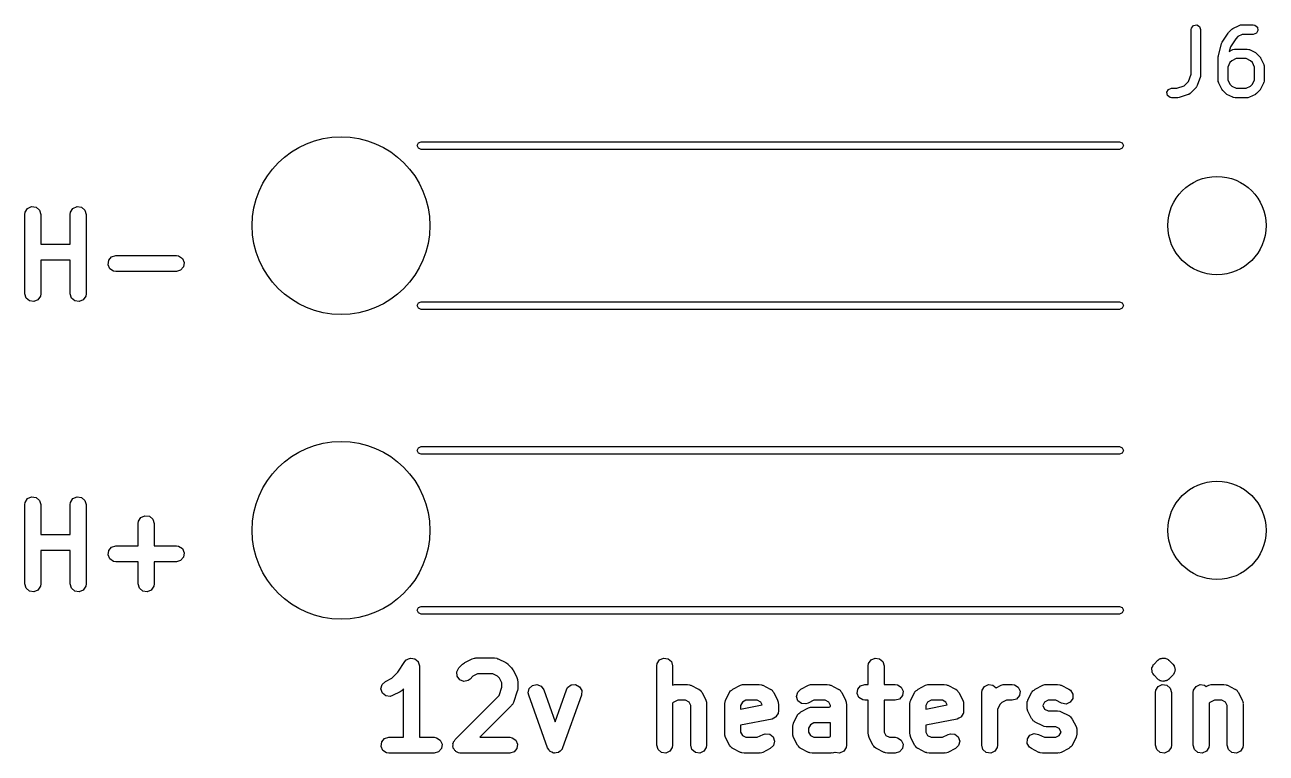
# Model space of a CAD drawing. Extents: x 37 to 259, y -144 to -45.
# Drawn here: x 123.46 to 143.02, y -118.8 to -107.33 of the extents above; entities that cross this region are included whole.
import ezdxf

# ---------------------------------------------------------------- set-up
doc = ezdxf.new("R2010")
doc.units = 0
doc.layers.add('BLACK', color=7, linetype='CONTINUOUS')

msp = doc.modelspace()

# ---------------------------------------------------------------- linework, layer by layer
at = {"layer": 'BLACK', "linetype": 'CONTINUOUS'}
for p, q in [((141.836, -107.377), (141.869, -107.337)), ((141.869, -107.337), (141.92, -107.329)), ((141.92, -107.329), (141.964, -107.354)), ((141.964, -107.354), (141.982, -107.402)), ((142.492, -107.383), (142.587, -107.335)), ((142.587, -107.335), (142.612, -107.328)), ((142.612, -107.328), (142.617, -107.329)), ((142.617, -107.329), (142.621, -107.327)), ((142.621, -107.327), (142.811, -107.327)), ((142.811, -107.327), (142.837, -107.332)), ((142.837, -107.332), (142.876, -107.365)), ((142.876, -107.365), (142.885, -107.415)), ((141.832, -107.402), (141.836, -107.377)), ((141.832, -108.104), (141.832, -107.402)), ((141.982, -107.402), (141.982, -108.117)), ((142.32, -107.599), (142.416, -107.456)), ((142.416, -107.456), (142.424, -107.448)), ((142.424, -107.448), (142.425, -107.445)), ((142.425, -107.445), (142.473, -107.397)), ((142.536, -107.545), (142.452, -107.671)), ((142.473, -107.397), (142.491, -107.384)), ((142.491, -107.384), (142.492, -107.383)), ((142.57, -107.512), (142.536, -107.545)), ((142.639, -107.477), (142.57, -107.512)), ((142.811, -107.477), (142.639, -107.477)), ((142.86, -107.46), (142.811, -107.477)), ((142.885, -107.415), (142.86, -107.46)), ((142.262, -107.813), (142.31, -107.622)), ((142.31, -107.622), (142.32, -107.599)), ((142.32, -107.599), (142.32, -107.599)), ((142.452, -107.671), (142.434, -107.745)), ((142.434, -107.745), (142.492, -107.716)), ((142.492, -107.716), (142.517, -107.709)), ((142.517, -107.709), (142.522, -107.71)), ((142.522, -107.71), (142.526, -107.708)), ((142.526, -107.708), (142.716, -107.708)), ((142.716, -107.708), (142.742, -107.713)), ((142.742, -107.713), (142.745, -107.716)), ((142.745, -107.716), (142.75, -107.716)), ((142.75, -107.716), (142.845, -107.764)), ((142.26, -107.831), (142.263, -107.816)), ((142.26, -108.212), (142.26, -107.831)), ((142.263, -107.816), (142.262, -107.813)), ((142.444, -107.923), (142.41, -107.992)), ((142.475, -107.893), (142.444, -107.923)), ((142.543, -107.858), (142.475, -107.893)), ((142.698, -107.858), (142.543, -107.858)), ((142.767, -107.893), (142.698, -107.858)), ((142.797, -107.923), (142.767, -107.893)), ((142.832, -107.992), (142.797, -107.923)), ((142.845, -107.764), (142.863, -107.777)), ((142.863, -107.777), (142.864, -107.778)), ((142.864, -107.778), (142.912, -107.826)), ((142.912, -107.826), (142.925, -107.844)), ((142.925, -107.844), (142.926, -107.845)), ((142.926, -107.845), (142.974, -107.94)), ((142.974, -107.94), (142.981, -107.965)), ((141.793, -108.219), (141.832, -108.104)), ((141.978, -108.14), (141.93, -108.283)), ((141.982, -108.117), (141.978, -108.139)), ((141.978, -108.139), (141.978, -108.14)), ((142.41, -107.992), (142.41, -108.194)), ((142.832, -108.194), (142.832, -107.992)), ((142.981, -107.965), (142.98, -107.97)), ((142.98, -107.97), (142.982, -107.974)), ((142.982, -107.974), (142.982, -108.212)), ((141.452, -108.389), (141.478, -108.345)), ((141.478, -108.345), (141.526, -108.327)), ((141.526, -108.327), (141.609, -108.327)), ((141.609, -108.327), (141.723, -108.289)), ((141.723, -108.289), (141.793, -108.219)), ((141.912, -108.313), (141.817, -108.408)), ((141.914, -108.308), (141.912, -108.313)), ((141.918, -108.306), (141.914, -108.308)), ((141.93, -108.283), (141.918, -108.306)), ((142.262, -108.216), (142.26, -108.212)), ((142.261, -108.22), (142.262, -108.216)), ((142.268, -108.245), (142.261, -108.22)), ((142.316, -108.341), (142.268, -108.245)), ((142.317, -108.342), (142.316, -108.341)), ((142.33, -108.36), (142.317, -108.342)), ((142.41, -108.194), (142.444, -108.263)), ((142.444, -108.263), (142.475, -108.293)), ((142.475, -108.293), (142.543, -108.327)), ((142.543, -108.327), (142.698, -108.327)), ((142.698, -108.327), (142.767, -108.293)), ((142.767, -108.293), (142.797, -108.263)), ((142.797, -108.263), (142.832, -108.194)), ((142.926, -108.341), (142.913, -108.359)), ((142.974, -108.245), (142.926, -108.341)), ((142.977, -108.238), (142.974, -108.241)), ((142.974, -108.241), (142.974, -108.245)), ((142.982, -108.212), (142.977, -108.238)), ((141.461, -108.44), (141.452, -108.389)), ((141.5, -108.473), (141.461, -108.44)), ((141.526, -108.477), (141.5, -108.473)), ((141.621, -108.477), (141.526, -108.477)), ((141.622, -108.477), (141.621, -108.477)), ((141.645, -108.474), (141.622, -108.477)), ((141.788, -108.426), (141.645, -108.474)), ((141.791, -108.423), (141.788, -108.426)), ((141.796, -108.423), (141.791, -108.423)), ((141.817, -108.408), (141.796, -108.423)), ((142.377, -108.408), (142.33, -108.36)), ((142.379, -108.408), (142.377, -108.408)), ((142.397, -108.422), (142.379, -108.408)), ((142.492, -108.469), (142.397, -108.422)), ((142.497, -108.47), (142.492, -108.469)), ((142.5, -108.473), (142.497, -108.47)), ((142.526, -108.477), (142.5, -108.473)), ((142.716, -108.477), (142.526, -108.477)), ((142.72, -108.476), (142.716, -108.477)), ((142.725, -108.477), (142.72, -108.476)), ((142.75, -108.469), (142.725, -108.477)), ((142.845, -108.422), (142.75, -108.469)), ((142.846, -108.421), (142.845, -108.422)), ((142.864, -108.408), (142.846, -108.421)), ((142.912, -108.36), (142.864, -108.408)), ((142.913, -108.359), (142.912, -108.36)), ((129.64, -109.23), (129.658, -109.188)), ((129.658, -109.272), (129.64, -109.23)), ((129.658, -109.188), (129.7, -109.17)), ((129.7, -109.29), (129.658, -109.272)), ((129.7, -109.17), (140.705, -109.17)), ((140.705, -109.29), (129.7, -109.29)), ((140.705, -109.17), (140.747, -109.188)), ((140.747, -109.272), (140.705, -109.29)), ((140.747, -109.188), (140.765, -109.23)), ((140.765, -109.23), (140.747, -109.272)), ((123.458, -110.313), (123.463, -110.278)), ((123.463, -110.278), (123.501, -110.219)), ((123.501, -110.219), (123.565, -110.19)), ((123.565, -110.19), (123.635, -110.2)), ((123.635, -110.2), (123.688, -110.246)), ((123.688, -110.246), (123.708, -110.313)), ((124.172, -110.313), (124.177, -110.278)), ((124.177, -110.278), (124.216, -110.219)), ((124.216, -110.219), (124.28, -110.19)), ((124.28, -110.19), (124.349, -110.2)), ((124.349, -110.2), (124.403, -110.246)), ((124.403, -110.246), (124.422, -110.313)), ((123.458, -111.563), (123.458, -110.313)), ((123.708, -110.313), (123.708, -110.784)), ((124.172, -110.784), (124.172, -110.313)), ((124.422, -110.313), (124.422, -111.563)), ((123.708, -110.784), (124.172, -110.784)), ((124.172, -111.034), (123.708, -111.034)), ((123.708, -111.034), (123.708, -111.563)), ((124.172, -111.563), (124.172, -111.034)), ((124.769, -111.105), (124.779, -111.035)), ((124.779, -111.035), (124.825, -110.982)), ((124.825, -110.982), (124.893, -110.962)), ((124.893, -110.962), (125.845, -110.962)), ((125.845, -110.962), (125.88, -110.967)), ((125.88, -110.967), (125.94, -111.006)), ((125.94, -111.006), (125.969, -111.07)), ((125.969, -111.07), (125.959, -111.139)), ((124.798, -111.169), (124.769, -111.105)), ((124.857, -111.207), (124.798, -111.169)), ((124.893, -111.212), (124.857, -111.207)), ((125.845, -111.212), (124.893, -111.212)), ((125.912, -111.192), (125.845, -111.212)), ((125.959, -111.139), (125.912, -111.192)), ((123.478, -111.631), (123.458, -111.563)), ((123.531, -111.677), (123.478, -111.631)), ((123.665, -111.658), (123.601, -111.687)), ((123.703, -111.599), (123.665, -111.658)), ((123.708, -111.563), (123.703, -111.599)), ((124.192, -111.631), (124.172, -111.563)), ((124.245, -111.677), (124.192, -111.631)), ((124.379, -111.658), (124.315, -111.687)), ((124.417, -111.599), (124.379, -111.658)), ((124.422, -111.563), (124.417, -111.599)), ((123.601, -111.687), (123.531, -111.677)), ((124.315, -111.687), (124.245, -111.677)), ((129.64, -111.75), (129.658, -111.708)), ((129.658, -111.792), (129.64, -111.75)), ((129.658, -111.708), (129.7, -111.69)), ((129.7, -111.81), (129.658, -111.792)), ((129.7, -111.69), (140.705, -111.69)), ((140.705, -111.81), (129.7, -111.81)), ((140.705, -111.69), (140.747, -111.708)), ((140.747, -111.792), (140.705, -111.81)), ((140.747, -111.708), (140.765, -111.75)), ((140.765, -111.75), (140.747, -111.792)), ((129.64, -114.03), (129.658, -113.988)), ((129.658, -113.988), (129.7, -113.97)), ((129.7, -113.97), (140.705, -113.97)), ((140.705, -113.97), (140.747, -113.988)), ((140.747, -113.988), (140.765, -114.03)), ((129.658, -114.072), (129.64, -114.03)), ((129.7, -114.09), (129.658, -114.072)), ((140.705, -114.09), (129.7, -114.09)), ((140.747, -114.072), (140.705, -114.09)), ((140.765, -114.03), (140.747, -114.072)), ((123.463, -114.85), (123.501, -114.791)), ((123.501, -114.791), (123.565, -114.762)), ((123.565, -114.762), (123.635, -114.772)), ((123.635, -114.772), (123.688, -114.818)), ((124.177, -114.85), (124.216, -114.791)), ((124.216, -114.791), (124.28, -114.762)), ((124.28, -114.762), (124.349, -114.772)), ((124.349, -114.772), (124.403, -114.818)), ((123.458, -114.885), (123.463, -114.85)), ((123.458, -116.135), (123.458, -114.885)), ((123.688, -114.818), (123.708, -114.885)), ((123.708, -114.885), (123.708, -115.356)), ((124.172, -114.885), (124.177, -114.85)), ((124.172, -115.356), (124.172, -114.885)), ((124.403, -114.818), (124.422, -114.885)), ((124.422, -114.885), (124.422, -116.135)), ((125.244, -115.183), (125.249, -115.148)), ((125.244, -115.534), (125.244, -115.183)), ((125.249, -115.148), (125.287, -115.088)), ((125.287, -115.088), (125.351, -115.059)), ((125.351, -115.059), (125.421, -115.069)), ((125.421, -115.069), (125.474, -115.116)), ((125.474, -115.116), (125.494, -115.183)), ((125.494, -115.183), (125.494, -115.534)), ((123.708, -115.356), (124.172, -115.356)), ((124.779, -115.607), (124.825, -115.554)), ((124.825, -115.554), (124.893, -115.534)), ((124.893, -115.534), (125.244, -115.534)), ((125.494, -115.534), (125.845, -115.534)), ((125.845, -115.534), (125.88, -115.539)), ((125.88, -115.539), (125.94, -115.578)), ((125.94, -115.578), (125.969, -115.642)), ((124.172, -115.606), (123.708, -115.606)), ((123.708, -115.606), (123.708, -116.135)), ((124.172, -116.135), (124.172, -115.606)), ((124.769, -115.677), (124.779, -115.607)), ((124.798, -115.741), (124.769, -115.677)), ((124.857, -115.779), (124.798, -115.741)), ((125.912, -115.764), (125.845, -115.784)), ((125.959, -115.711), (125.912, -115.764)), ((125.969, -115.642), (125.959, -115.711)), ((124.893, -115.784), (124.857, -115.779)), ((125.244, -115.784), (124.893, -115.784)), ((125.244, -116.135), (125.244, -115.784)), ((125.845, -115.784), (125.494, -115.784)), ((125.494, -115.784), (125.494, -116.135)), ((123.478, -116.203), (123.458, -116.135)), ((123.708, -116.135), (123.703, -116.171)), ((124.192, -116.203), (124.172, -116.135)), ((124.422, -116.135), (124.417, -116.171)), ((125.264, -116.203), (125.244, -116.135)), ((125.494, -116.135), (125.489, -116.171)), ((123.531, -116.249), (123.478, -116.203)), ((123.601, -116.259), (123.531, -116.249)), ((123.665, -116.23), (123.601, -116.259)), ((123.703, -116.171), (123.665, -116.23)), ((124.245, -116.249), (124.192, -116.203)), ((124.315, -116.259), (124.245, -116.249)), ((124.379, -116.23), (124.315, -116.259)), ((124.417, -116.171), (124.379, -116.23)), ((125.317, -116.249), (125.264, -116.203)), ((125.386, -116.259), (125.317, -116.249)), ((125.45, -116.23), (125.386, -116.259)), ((125.489, -116.171), (125.45, -116.23)), ((129.64, -116.55), (129.658, -116.508)), ((129.658, -116.592), (129.64, -116.55)), ((129.658, -116.508), (129.7, -116.49)), ((129.7, -116.49), (140.705, -116.49)), ((140.705, -116.49), (140.747, -116.508)), ((140.747, -116.508), (140.765, -116.55)), ((140.765, -116.55), (140.747, -116.592)), ((129.7, -116.61), (129.658, -116.592)), ((140.705, -116.61), (129.7, -116.61)), ((140.747, -116.592), (140.705, -116.61)), ((129.447, -117.356), (129.468, -117.332)), ((129.468, -117.332), (129.469, -117.331)), ((129.469, -117.331), (129.47, -117.331)), ((129.47, -117.331), (129.471, -117.329)), ((129.471, -117.329), (129.502, -117.316)), ((129.502, -117.316), (129.533, -117.302)), ((129.533, -117.302), (129.534, -117.302)), ((129.534, -117.302), (129.535, -117.301)), ((129.535, -117.301), (129.569, -117.307)), ((129.569, -117.307), (129.603, -117.312)), ((129.603, -117.312), (129.604, -117.313)), ((129.604, -117.313), (129.605, -117.313)), ((129.605, -117.313), (129.63, -117.336)), ((129.63, -117.336), (129.656, -117.358)), ((130.388, -117.373), (130.507, -117.314)), ((130.507, -117.314), (130.541, -117.302)), ((130.541, -117.302), (130.552, -117.304)), ((130.552, -117.304), (130.563, -117.3)), ((130.563, -117.3), (130.86, -117.3)), ((130.86, -117.3), (130.896, -117.306)), ((130.896, -117.306), (130.905, -117.312)), ((130.905, -117.312), (130.916, -117.314)), ((130.916, -117.314), (131.035, -117.373)), ((133.419, -117.39), (133.457, -117.331)), ((133.457, -117.331), (133.521, -117.302)), ((133.521, -117.302), (133.591, -117.312)), ((133.591, -117.312), (133.644, -117.358)), ((136.752, -117.39), (136.79, -117.331)), ((136.79, -117.331), (136.855, -117.302)), ((136.855, -117.302), (136.924, -117.312)), ((136.924, -117.312), (136.977, -117.358)), ((141.248, -117.397), (141.308, -117.337)), ((141.308, -117.337), (141.313, -117.333)), ((141.313, -117.333), (141.314, -117.331)), ((141.314, -117.331), (141.318, -117.329)), ((141.318, -117.329), (141.336, -117.316)), ((141.336, -117.316), (141.345, -117.314)), ((141.345, -117.314), (141.352, -117.308)), ((141.352, -117.308), (141.366, -117.307)), ((141.366, -117.307), (141.378, -117.302)), ((141.378, -117.302), (141.392, -117.304)), ((141.392, -117.304), (141.405, -117.301)), ((141.405, -117.301), (141.414, -117.304)), ((141.414, -117.304), (141.423, -117.303)), ((141.423, -117.303), (141.435, -117.31)), ((141.435, -117.31), (141.448, -117.312)), ((141.448, -117.312), (141.458, -117.321)), ((141.458, -117.321), (141.471, -117.326)), ((141.471, -117.326), (141.476, -117.333)), ((141.476, -117.333), (141.484, -117.337)), ((141.484, -117.337), (141.544, -117.397)), ((129.239, -117.62), (129.335, -117.524)), ((129.335, -117.524), (129.447, -117.356)), ((129.656, -117.358), (129.656, -117.359)), ((129.656, -117.359), (129.657, -117.36)), ((129.657, -117.36), (129.666, -117.393)), ((129.666, -117.393), (129.676, -117.425)), ((129.676, -117.425), (129.676, -118.55)), ((130.262, -117.518), (130.296, -117.456)), ((130.267, -117.588), (130.262, -117.518)), ((130.296, -117.456), (130.355, -117.397)), ((130.355, -117.397), (130.384, -117.375)), ((130.384, -117.375), (130.386, -117.375)), ((130.386, -117.375), (130.388, -117.373)), ((131.035, -117.373), (131.065, -117.394)), ((131.065, -117.394), (131.066, -117.396)), ((131.066, -117.396), (131.068, -117.397)), ((131.068, -117.397), (131.127, -117.456)), ((131.127, -117.456), (131.149, -117.485)), ((131.149, -117.485), (131.149, -117.487)), ((131.149, -117.487), (131.151, -117.489)), ((131.151, -117.489), (131.21, -117.608)), ((133.414, -117.425), (133.419, -117.39)), ((133.414, -118.675), (133.414, -117.425)), ((133.644, -117.358), (133.664, -117.425)), ((133.664, -117.425), (133.664, -117.73)), ((136.747, -117.425), (136.752, -117.39)), ((136.747, -117.717), (136.747, -117.425)), ((136.977, -117.358), (136.997, -117.425)), ((136.997, -117.425), (136.997, -117.717)), ((141.212, -117.476), (141.215, -117.467)), ((141.217, -117.502), (141.212, -117.476)), ((141.214, -117.458), (141.227, -117.435)), ((141.215, -117.467), (141.214, -117.458)), ((141.219, -117.529), (141.217, -117.502)), ((141.225, -117.536), (141.219, -117.529)), ((141.227, -117.545), (141.225, -117.536)), ((141.227, -117.435), (141.236, -117.41)), ((141.236, -117.41), (141.244, -117.405)), ((141.244, -117.405), (141.248, -117.397)), ((141.544, -117.397), (141.565, -117.425)), ((141.565, -117.535), (141.555, -117.56)), ((141.565, -117.425), (141.567, -117.434)), ((141.578, -117.512), (141.565, -117.535)), ((141.567, -117.434), (141.573, -117.441)), ((141.573, -117.441), (141.575, -117.468)), ((141.575, -117.468), (141.58, -117.494)), ((141.58, -117.494), (141.577, -117.503)), ((141.577, -117.503), (141.578, -117.512)), ((129.069, -117.787), (129.086, -117.719)), ((129.086, -117.719), (129.138, -117.671)), ((129.138, -117.671), (129.239, -117.62)), ((130.309, -117.644), (130.267, -117.588)), ((130.375, -117.669), (130.309, -117.644)), ((130.444, -117.654), (130.375, -117.669)), ((130.472, -117.633), (130.444, -117.654)), ((130.518, -117.588), (130.472, -117.633)), ((130.592, -117.55), (130.518, -117.588)), ((130.831, -117.55), (130.592, -117.55)), ((130.905, -117.588), (130.831, -117.55)), ((130.936, -117.619), (130.905, -117.588)), ((130.973, -117.693), (130.936, -117.619)), ((130.973, -117.762), (130.973, -117.693)), ((131.21, -117.608), (131.221, -117.642)), ((131.221, -117.642), (131.22, -117.653)), ((131.22, -117.653), (131.223, -117.664)), ((131.223, -117.664), (131.223, -117.783)), ((131.406, -117.781), (131.457, -117.732)), ((131.457, -117.732), (131.526, -117.718)), ((131.526, -117.718), (131.591, -117.743)), ((132.009, -117.768), (132.065, -117.726)), ((132.065, -117.726), (132.135, -117.72)), ((132.135, -117.72), (132.197, -117.753)), ((133.664, -117.73), (133.696, -117.719)), ((133.696, -117.719), (133.707, -117.72)), ((133.707, -117.72), (133.717, -117.717)), ((133.717, -117.717), (133.896, -117.717)), ((133.896, -117.717), (133.931, -117.722)), ((133.931, -117.722), (133.941, -117.728)), ((133.941, -117.728), (133.952, -117.73)), ((133.952, -117.73), (134.071, -117.79)), ((134.614, -117.79), (134.733, -117.73)), ((134.733, -117.73), (134.767, -117.719)), ((134.767, -117.719), (134.778, -117.72)), ((134.778, -117.72), (134.789, -117.717)), ((134.789, -117.717), (135.027, -117.717)), ((135.027, -117.717), (135.062, -117.722)), ((135.062, -117.722), (135.072, -117.728)), ((135.072, -117.728), (135.083, -117.73)), ((135.083, -117.73), (135.202, -117.79)), ((135.685, -117.79), (135.804, -117.73)), ((135.804, -117.73), (135.838, -117.719)), ((135.838, -117.719), (135.85, -117.72)), ((135.85, -117.72), (135.86, -117.717)), ((135.86, -117.717), (136.098, -117.717)), ((136.098, -117.717), (136.134, -117.722)), ((136.134, -117.722), (136.143, -117.728)), ((136.143, -117.728), (136.154, -117.73)), ((136.154, -117.73), (136.273, -117.79)), ((136.626, -117.737), (136.694, -117.717)), ((136.694, -117.717), (136.747, -117.717)), ((136.997, -117.717), (137.17, -117.717)), ((137.17, -117.717), (137.205, -117.722)), ((137.205, -117.722), (137.264, -117.76)), ((137.531, -117.79), (137.65, -117.73)), ((137.65, -117.73), (137.684, -117.719)), ((137.684, -117.719), (137.695, -117.72)), ((137.695, -117.72), (137.705, -117.717)), ((137.705, -117.717), (137.944, -117.717)), ((137.944, -117.717), (137.979, -117.722)), ((137.979, -117.722), (137.988, -117.728)), ((137.988, -117.728), (137.999, -117.73)), ((137.999, -117.73), (138.119, -117.79)), ((138.576, -117.748), (138.64, -117.718)), ((138.64, -117.718), (138.71, -117.728)), ((138.71, -117.728), (138.759, -117.771)), ((138.759, -117.771), (138.84, -117.73)), ((138.84, -117.73), (138.874, -117.719)), ((138.874, -117.719), (138.885, -117.72)), ((138.885, -117.72), (138.896, -117.717)), ((138.896, -117.717), (139.015, -117.717)), ((139.015, -117.717), (139.051, -117.722)), ((139.051, -117.722), (139.11, -117.76)), ((139.376, -117.79), (139.495, -117.73)), ((139.495, -117.73), (139.529, -117.719)), ((139.529, -117.719), (139.54, -117.72)), ((139.54, -117.72), (139.551, -117.717)), ((139.551, -117.717), (139.729, -117.717)), ((139.729, -117.717), (139.765, -117.722)), ((139.765, -117.722), (139.774, -117.728)), ((139.774, -117.728), (139.785, -117.73)), ((139.785, -117.73), (139.904, -117.79)), ((141.248, -117.573), (141.227, -117.545)), ((141.308, -117.633), (141.248, -117.573)), ((141.315, -117.637), (141.308, -117.633)), ((141.314, -117.748), (141.378, -117.718)), ((141.321, -117.644), (141.315, -117.637)), ((141.334, -117.649), (141.321, -117.644)), ((141.344, -117.658), (141.334, -117.649)), ((141.357, -117.66), (141.344, -117.658)), ((141.369, -117.667), (141.357, -117.66)), ((141.378, -117.666), (141.369, -117.667)), ((141.387, -117.669), (141.378, -117.666)), ((141.378, -117.718), (141.448, -117.728)), ((141.4, -117.666), (141.387, -117.669)), ((141.414, -117.668), (141.4, -117.666)), ((141.426, -117.663), (141.414, -117.668)), ((141.44, -117.662), (141.426, -117.663)), ((141.447, -117.656), (141.44, -117.662)), ((141.456, -117.654), (141.447, -117.656)), ((141.448, -117.728), (141.501, -117.775)), ((141.473, -117.641), (141.456, -117.654)), ((141.478, -117.639), (141.473, -117.641)), ((141.479, -117.637), (141.478, -117.639)), ((141.484, -117.633), (141.479, -117.637)), ((141.544, -117.573), (141.484, -117.633)), ((141.548, -117.565), (141.544, -117.573)), ((141.555, -117.56), (141.548, -117.565)), ((141.91, -117.748), (141.974, -117.718)), ((141.974, -117.718), (142.043, -117.728)), ((142.043, -117.728), (142.07, -117.752)), ((142.07, -117.752), (142.114, -117.73)), ((142.114, -117.73), (142.148, -117.719)), ((142.148, -117.719), (142.159, -117.72)), ((142.159, -117.72), (142.17, -117.717)), ((142.17, -117.717), (142.348, -117.717)), ((142.348, -117.717), (142.384, -117.722)), ((142.384, -117.722), (142.393, -117.728)), ((142.393, -117.728), (142.404, -117.73)), ((142.404, -117.73), (142.523, -117.79)), ((129.091, -117.854), (129.069, -117.787)), ((129.145, -117.898), (129.091, -117.854)), ((129.215, -117.906), (129.145, -117.898)), ((129.249, -117.894), (129.215, -117.906)), ((129.369, -117.835), (129.249, -117.894)), ((129.37, -117.833), (129.369, -117.835)), ((129.372, -117.833), (129.37, -117.833)), ((129.401, -117.811), (129.372, -117.833)), ((129.426, -117.787), (129.401, -117.811)), ((129.426, -118.55), (129.426, -117.787)), ((130.236, -118.587), (130.93, -117.894)), ((130.93, -117.894), (130.973, -117.762)), ((131.217, -117.822), (131.157, -118.001)), ((131.218, -117.818), (131.217, -117.82)), ((131.217, -117.82), (131.217, -117.822)), ((131.223, -117.783), (131.218, -117.818)), ((131.39, -117.849), (131.406, -117.781)), ((131.397, -117.884), (131.39, -117.849)), ((131.695, -118.718), (131.397, -117.884)), ((131.591, -117.743), (131.633, -117.8)), ((131.633, -117.8), (131.813, -118.304)), ((131.813, -118.304), (131.993, -117.8)), ((132.228, -117.884), (131.93, -118.718)), ((131.993, -117.8), (132.009, -117.768)), ((132.197, -117.753), (132.232, -117.814)), ((132.232, -117.814), (132.228, -117.884)), ((134.071, -117.79), (134.076, -117.794)), ((134.076, -117.794), (134.079, -117.794)), ((134.079, -117.794), (134.082, -117.798)), ((134.082, -117.798), (134.1, -117.81)), ((134.1, -117.81), (134.112, -117.829)), ((134.112, -117.829), (134.127, -117.846)), ((134.127, -117.846), (134.186, -117.965)), ((134.498, -117.965), (134.558, -117.846)), ((134.558, -117.846), (134.562, -117.84)), ((134.562, -117.838), (134.566, -117.835)), ((134.562, -117.84), (134.562, -117.838)), ((134.566, -117.835), (134.578, -117.816)), ((134.578, -117.816), (134.598, -117.805)), ((134.598, -117.805), (134.614, -117.79)), ((135.202, -117.79), (135.207, -117.794)), ((135.207, -117.794), (135.21, -117.794)), ((135.21, -117.794), (135.213, -117.798)), ((135.213, -117.798), (135.231, -117.81)), ((135.231, -117.81), (135.243, -117.829)), ((135.243, -117.829), (135.258, -117.846)), ((135.258, -117.846), (135.317, -117.965)), ((135.616, -117.906), (135.634, -117.838)), ((135.638, -117.973), (135.616, -117.906)), ((135.634, -117.838), (135.685, -117.79)), ((136.273, -117.79), (136.279, -117.794)), ((136.279, -117.794), (136.281, -117.794)), ((136.281, -117.794), (136.284, -117.798)), ((136.284, -117.798), (136.303, -117.81)), ((136.303, -117.81), (136.314, -117.829)), ((136.314, -117.829), (136.329, -117.846)), ((136.329, -117.846), (136.389, -117.965)), ((136.57, -117.86), (136.58, -117.79)), ((136.599, -117.924), (136.57, -117.86)), ((136.58, -117.79), (136.626, -117.737)), ((136.658, -117.962), (136.599, -117.924)), ((137.283, -117.894), (137.237, -117.947)), ((137.264, -117.76), (137.294, -117.825)), ((137.294, -117.825), (137.283, -117.894)), ((137.415, -117.965), (137.475, -117.846)), ((137.475, -117.846), (137.478, -117.84)), ((137.478, -117.84), (137.479, -117.838)), ((137.479, -117.838), (137.482, -117.835)), ((137.482, -117.835), (137.495, -117.816)), ((137.495, -117.816), (137.514, -117.805)), ((137.514, -117.805), (137.531, -117.79)), ((138.119, -117.79), (138.124, -117.794)), ((138.124, -117.794), (138.127, -117.794)), ((138.127, -117.794), (138.13, -117.798)), ((138.13, -117.798), (138.148, -117.81)), ((138.148, -117.81), (138.159, -117.829)), ((138.159, -117.829), (138.174, -117.846)), ((138.174, -117.846), (138.234, -117.965)), ((138.533, -117.842), (138.538, -117.807)), ((138.533, -118.675), (138.533, -117.842)), ((138.538, -117.807), (138.576, -117.748)), ((139.129, -117.894), (139.083, -117.947)), ((139.11, -117.76), (139.139, -117.825)), ((139.139, -117.825), (139.129, -117.894)), ((139.26, -117.965), (139.32, -117.846)), ((139.32, -117.846), (139.324, -117.84)), ((139.324, -117.838), (139.328, -117.835)), ((139.324, -117.84), (139.324, -117.838)), ((139.328, -117.835), (139.34, -117.816)), ((139.34, -117.816), (139.359, -117.805)), ((139.359, -117.805), (139.376, -117.79)), ((139.904, -117.79), (139.934, -117.81)), ((139.934, -117.81), (139.969, -117.871)), ((139.969, -117.871), (139.967, -117.941)), ((141.271, -117.842), (141.276, -117.807)), ((141.271, -118.675), (141.271, -117.842)), ((141.276, -117.807), (141.314, -117.748)), ((141.501, -117.775), (141.521, -117.842)), ((141.521, -117.842), (141.521, -118.675)), ((141.866, -117.842), (141.871, -117.807)), ((141.866, -118.675), (141.866, -117.842)), ((141.871, -117.807), (141.91, -117.748)), ((142.523, -117.79), (142.529, -117.794)), ((142.529, -117.794), (142.531, -117.794)), ((142.531, -117.794), (142.534, -117.798)), ((142.534, -117.798), (142.553, -117.81)), ((142.553, -117.81), (142.564, -117.829)), ((142.564, -117.829), (142.579, -117.846)), ((142.579, -117.846), (142.639, -117.965)), ((131.127, -118.05), (130.626, -118.55)), ((131.133, -118.04), (131.127, -118.05)), ((131.141, -118.033), (131.133, -118.04)), ((131.157, -118.001), (131.141, -118.033)), ((133.672, -118.004), (133.664, -118.013)), ((133.664, -118.013), (133.664, -118.675)), ((133.747, -117.967), (133.672, -118.004)), ((133.866, -117.967), (133.747, -117.967)), ((133.922, -117.995), (133.866, -117.967)), ((133.95, -118.05), (133.922, -117.995)), ((133.95, -118.675), (133.95, -118.05)), ((134.186, -117.965), (134.198, -117.999)), ((134.198, -117.999), (134.196, -118.01)), ((134.196, -118.01), (134.2, -118.021)), ((134.2, -118.021), (134.2, -118.675)), ((134.485, -118.021), (134.49, -117.985)), ((134.485, -118.497), (134.485, -118.021)), ((134.49, -117.985), (134.496, -117.976)), ((134.496, -117.976), (134.498, -117.965)), ((134.763, -117.995), (134.735, -118.05)), ((134.735, -118.106), (135.075, -118.038)), ((134.735, -118.05), (134.735, -118.106)), ((134.818, -117.967), (134.763, -117.995)), ((134.997, -117.967), (134.818, -117.967)), ((135.053, -117.995), (134.997, -117.967)), ((135.075, -118.038), (135.053, -117.995)), ((135.317, -117.965), (135.329, -117.999)), ((135.329, -117.999), (135.327, -118.01)), ((135.327, -118.01), (135.33, -118.021)), ((135.33, -118.021), (135.33, -118.14)), ((135.693, -118.017), (135.638, -117.973)), ((135.685, -118.147), (135.804, -118.087)), ((135.763, -118.025), (135.693, -118.017)), ((135.797, -118.013), (135.763, -118.025)), ((135.89, -117.967), (135.797, -118.013)), ((135.804, -118.087), (135.838, -118.076)), ((135.838, -118.076), (135.85, -118.077)), ((135.85, -118.077), (135.86, -118.074)), ((135.86, -118.074), (136.128, -118.074)), ((136.069, -117.967), (135.89, -117.967)), ((136.124, -117.995), (136.069, -117.967)), ((136.152, -118.05), (136.124, -117.995)), ((136.128, -118.074), (136.152, -118.063)), ((136.152, -118.063), (136.152, -118.05)), ((136.389, -117.965), (136.4, -117.999)), ((136.4, -117.999), (136.399, -118.01)), ((136.399, -118.01), (136.402, -118.021)), ((136.402, -118.021), (136.402, -118.675)), ((136.694, -117.967), (136.658, -117.962)), ((136.747, -117.967), (136.694, -117.967)), ((136.747, -118.497), (136.747, -117.967)), ((137.17, -117.967), (136.997, -117.967)), ((136.997, -117.967), (136.997, -118.467)), ((137.237, -117.947), (137.17, -117.967)), ((137.402, -118.021), (137.407, -117.985)), ((137.402, -118.497), (137.402, -118.021)), ((137.407, -117.985), (137.413, -117.976)), ((137.413, -117.976), (137.415, -117.965)), ((137.68, -117.995), (137.652, -118.05)), ((137.652, -118.106), (137.991, -118.038)), ((137.652, -118.05), (137.652, -118.106)), ((137.735, -117.967), (137.68, -117.995)), ((137.914, -117.967), (137.735, -117.967)), ((137.969, -117.995), (137.914, -117.967)), ((137.991, -118.038), (137.969, -117.995)), ((138.234, -117.965), (138.245, -117.999)), ((138.245, -117.999), (138.244, -118.01)), ((138.244, -118.01), (138.247, -118.021)), ((138.247, -118.021), (138.247, -118.14)), ((138.82, -118.035), (138.783, -118.11)), ((138.783, -118.11), (138.783, -118.675)), ((138.851, -118.004), (138.82, -118.035)), ((138.925, -117.967), (138.851, -118.004)), ((139.015, -117.967), (138.925, -117.967)), ((139.083, -117.947), (139.015, -117.967)), ((139.247, -118.021), (139.252, -117.985)), ((139.247, -118.08), (139.247, -118.021)), ((139.25, -118.091), (139.247, -118.08)), ((139.249, -118.102), (139.25, -118.091)), ((139.26, -118.136), (139.249, -118.102)), ((139.252, -117.985), (139.258, -117.976)), ((139.258, -117.976), (139.26, -117.965)), ((139.525, -117.995), (139.497, -118.05)), ((139.497, -118.05), (139.497, -118.051)), ((139.497, -118.051), (139.525, -118.106)), ((139.58, -117.967), (139.525, -117.995)), ((139.525, -118.106), (139.58, -118.134)), ((139.7, -117.967), (139.58, -117.967)), ((139.792, -118.013), (139.7, -117.967)), ((139.862, -118.026), (139.792, -118.013)), ((139.927, -117.999), (139.862, -118.026)), ((139.967, -117.941), (139.927, -117.999)), ((142.125, -118.004), (142.116, -118.013)), ((142.116, -118.013), (142.116, -118.675)), ((142.199, -117.967), (142.125, -118.004)), ((142.319, -117.967), (142.199, -117.967)), ((142.374, -117.995), (142.319, -117.967)), ((142.402, -118.05), (142.374, -117.995)), ((142.402, -118.675), (142.402, -118.05)), ((142.639, -117.965), (142.65, -117.999)), ((142.65, -117.999), (142.649, -118.01)), ((142.649, -118.01), (142.652, -118.021)), ((142.652, -118.021), (142.652, -118.675)), ((135.23, -118.262), (134.735, -118.361)), ((135.258, -118.248), (135.23, -118.262)), ((135.287, -118.234), (135.258, -118.248)), ((135.289, -118.231), (135.287, -118.234)), ((135.292, -118.23), (135.289, -118.231)), ((135.308, -118.202), (135.292, -118.23)), ((135.325, -118.175), (135.308, -118.202)), ((135.326, -118.17), (135.325, -118.175)), ((135.327, -118.168), (135.326, -118.17)), ((135.33, -118.14), (135.327, -118.164)), ((135.327, -118.164), (135.327, -118.168)), ((135.57, -118.322), (135.629, -118.203)), ((135.629, -118.203), (135.633, -118.198)), ((135.633, -118.198), (135.634, -118.195)), ((135.634, -118.195), (135.637, -118.192)), ((135.637, -118.192), (135.65, -118.173)), ((135.65, -118.173), (135.669, -118.162)), ((135.669, -118.162), (135.685, -118.147)), ((138.147, -118.262), (137.652, -118.361)), ((138.175, -118.248), (138.147, -118.262)), ((138.204, -118.234), (138.175, -118.248)), ((138.206, -118.231), (138.204, -118.234)), ((138.209, -118.23), (138.206, -118.231)), ((138.225, -118.202), (138.209, -118.23)), ((138.242, -118.175), (138.225, -118.202)), ((138.243, -118.17), (138.242, -118.175)), ((138.244, -118.168), (138.243, -118.17)), ((138.247, -118.14), (138.244, -118.164)), ((138.244, -118.164), (138.244, -118.168)), ((139.32, -118.255), (139.26, -118.136)), ((139.335, -118.271), (139.32, -118.255)), ((139.346, -118.291), (139.335, -118.271)), ((139.365, -118.303), (139.346, -118.291)), ((139.368, -118.307), (139.365, -118.303)), ((139.37, -118.307), (139.368, -118.307)), ((139.376, -118.311), (139.37, -118.307)), ((139.495, -118.371), (139.376, -118.311)), ((139.58, -118.134), (139.729, -118.134)), ((139.729, -118.134), (139.765, -118.139)), ((139.765, -118.139), (139.774, -118.145)), ((139.774, -118.145), (139.785, -118.147)), ((139.785, -118.147), (139.904, -118.207)), ((139.904, -118.207), (139.91, -118.21)), ((139.91, -118.21), (139.912, -118.211)), ((139.912, -118.211), (139.915, -118.214)), ((139.915, -118.214), (139.934, -118.227)), ((139.934, -118.227), (139.945, -118.246)), ((139.945, -118.246), (139.96, -118.262)), ((139.96, -118.262), (140.02, -118.381)), ((134.488, -118.508), (134.485, -118.497)), ((134.487, -118.519), (134.488, -118.508)), ((134.735, -118.361), (134.735, -118.467)), ((134.735, -118.467), (134.763, -118.523)), ((134.997, -118.55), (135.09, -118.504)), ((135.09, -118.504), (135.124, -118.493)), ((135.124, -118.493), (135.194, -118.501)), ((135.194, -118.501), (135.249, -118.545)), ((135.557, -118.378), (135.562, -118.342)), ((135.557, -118.497), (135.557, -118.378)), ((135.56, -118.508), (135.557, -118.497)), ((135.559, -118.519), (135.56, -118.508)), ((135.562, -118.342), (135.568, -118.333)), ((135.568, -118.333), (135.57, -118.322)), ((135.834, -118.352), (135.807, -118.407)), ((135.807, -118.407), (135.807, -118.467)), ((135.807, -118.467), (135.834, -118.523)), ((135.89, -118.324), (135.834, -118.352)), ((136.152, -118.324), (135.89, -118.324)), ((136.152, -118.539), (136.152, -118.324)), ((136.75, -118.508), (136.747, -118.497)), ((136.749, -118.519), (136.75, -118.508)), ((136.997, -118.467), (137.025, -118.523)), ((137.405, -118.508), (137.402, -118.497)), ((137.404, -118.519), (137.405, -118.508)), ((137.652, -118.361), (137.652, -118.467)), ((137.652, -118.467), (137.68, -118.523)), ((137.914, -118.55), (138.007, -118.504)), ((138.007, -118.504), (138.041, -118.493)), ((138.041, -118.493), (138.111, -118.501)), ((138.111, -118.501), (138.165, -118.545)), ((139.294, -118.519), (139.359, -118.492)), ((139.359, -118.492), (139.428, -118.504)), ((139.428, -118.504), (139.521, -118.55)), ((139.506, -118.373), (139.495, -118.371)), ((139.515, -118.379), (139.506, -118.373)), ((139.551, -118.384), (139.515, -118.379)), ((139.7, -118.384), (139.551, -118.384)), ((139.755, -118.412), (139.7, -118.384)), ((139.783, -118.467), (139.755, -118.412)), ((139.755, -118.523), (139.783, -118.467)), ((139.783, -118.467), (139.783, -118.467)), ((140.02, -118.381), (140.031, -118.416)), ((140.033, -118.497), (140.028, -118.532)), ((140.031, -118.416), (140.03, -118.427)), ((140.03, -118.427), (140.033, -118.437)), ((140.033, -118.437), (140.033, -118.497)), ((129.07, -118.693), (129.08, -118.623)), ((129.099, -118.757), (129.07, -118.693)), ((129.08, -118.623), (129.126, -118.57)), ((129.126, -118.57), (129.194, -118.55)), ((129.194, -118.55), (129.426, -118.55)), ((129.676, -118.55), (129.908, -118.55)), ((129.908, -118.55), (129.943, -118.556)), ((129.943, -118.556), (130.002, -118.594)), ((130.002, -118.594), (130.032, -118.658)), ((130.032, -118.658), (130.022, -118.728)), ((130.201, -118.693), (130.204, -118.671)), ((130.206, -118.705), (130.201, -118.693)), ((130.202, -118.649), (130.209, -118.637)), ((130.204, -118.671), (130.202, -118.649)), ((130.207, -118.719), (130.206, -118.705)), ((130.209, -118.637), (130.211, -118.623)), ((130.211, -118.623), (130.225, -118.607)), ((130.225, -118.607), (130.236, -118.587)), ((130.626, -118.55), (131.098, -118.55)), ((131.098, -118.55), (131.134, -118.556)), ((131.134, -118.556), (131.193, -118.594)), ((131.193, -118.594), (131.222, -118.658)), ((131.222, -118.658), (131.212, -118.728)), ((133.434, -118.743), (133.414, -118.675)), ((133.664, -118.675), (133.659, -118.711)), ((133.969, -118.743), (133.95, -118.675)), ((134.2, -118.675), (134.194, -118.711)), ((134.498, -118.553), (134.487, -118.519)), ((134.558, -118.672), (134.498, -118.553)), ((134.573, -118.688), (134.558, -118.672)), ((134.584, -118.707), (134.573, -118.688)), ((134.603, -118.72), (134.584, -118.707)), ((134.763, -118.523), (134.818, -118.55)), ((134.818, -118.55), (134.997, -118.55)), ((135.253, -118.68), (135.202, -118.728)), ((135.249, -118.545), (135.271, -118.612)), ((135.271, -118.612), (135.253, -118.68)), ((135.57, -118.553), (135.559, -118.519)), ((135.629, -118.672), (135.57, -118.553)), ((135.645, -118.688), (135.629, -118.672)), ((135.656, -118.707), (135.645, -118.688)), ((135.674, -118.72), (135.656, -118.707)), ((135.834, -118.523), (135.89, -118.55)), ((135.89, -118.55), (136.128, -118.55)), ((136.128, -118.55), (136.152, -118.539)), ((136.402, -118.675), (136.397, -118.711)), ((136.76, -118.553), (136.749, -118.519)), ((136.82, -118.672), (136.76, -118.553)), ((136.835, -118.688), (136.82, -118.672)), ((136.846, -118.707), (136.835, -118.688)), ((136.865, -118.72), (136.846, -118.707)), ((137.025, -118.523), (137.08, -118.55)), ((137.08, -118.55), (137.17, -118.55)), ((137.17, -118.55), (137.205, -118.556)), ((137.205, -118.556), (137.264, -118.594)), ((137.264, -118.594), (137.294, -118.658)), ((137.294, -118.658), (137.283, -118.728)), ((137.415, -118.553), (137.404, -118.519)), ((137.475, -118.672), (137.415, -118.553)), ((137.49, -118.688), (137.475, -118.672)), ((137.501, -118.707), (137.49, -118.688)), ((137.519, -118.72), (137.501, -118.707)), ((137.68, -118.523), (137.735, -118.55)), ((137.735, -118.55), (137.914, -118.55)), ((138.17, -118.68), (138.119, -118.728)), ((138.165, -118.545), (138.188, -118.612)), ((138.188, -118.612), (138.17, -118.68)), ((138.553, -118.743), (138.533, -118.675)), ((138.783, -118.675), (138.778, -118.711)), ((139.251, -118.647), (139.254, -118.576)), ((139.287, -118.707), (139.251, -118.647)), ((139.254, -118.576), (139.294, -118.519)), ((139.316, -118.728), (139.287, -118.707)), ((139.521, -118.55), (139.7, -118.55)), ((139.7, -118.55), (139.755, -118.523)), ((139.94, -118.701), (139.921, -118.713)), ((139.952, -118.683), (139.94, -118.701)), ((139.956, -118.68), (139.952, -118.683)), ((139.96, -118.672), (139.956, -118.677)), ((139.956, -118.677), (139.956, -118.68)), ((140.02, -118.553), (139.96, -118.672)), ((140.022, -118.542), (140.02, -118.553)), ((140.028, -118.532), (140.022, -118.542)), ((141.291, -118.743), (141.271, -118.675)), ((141.521, -118.675), (141.516, -118.711)), ((141.886, -118.743), (141.866, -118.675)), ((142.116, -118.675), (142.111, -118.711)), ((142.422, -118.743), (142.402, -118.675)), ((142.652, -118.675), (142.647, -118.711)), ((129.158, -118.795), (129.099, -118.757)), ((129.194, -118.8), (129.158, -118.795)), ((129.908, -118.8), (129.194, -118.8)), ((129.975, -118.781), (129.908, -118.8)), ((130.022, -118.728), (129.975, -118.781)), ((130.221, -118.737), (130.207, -118.719)), ((130.23, -118.757), (130.221, -118.737)), ((130.241, -118.765), (130.23, -118.757)), ((130.249, -118.775), (130.241, -118.765)), ((130.27, -118.783), (130.249, -118.775)), ((130.289, -118.795), (130.27, -118.783)), ((130.311, -118.799), (130.289, -118.795)), ((130.315, -118.8), (130.311, -118.799)), ((130.318, -118.8), (130.315, -118.8)), ((130.325, -118.8), (130.318, -118.8)), ((131.098, -118.8), (130.325, -118.8)), ((131.166, -118.781), (131.098, -118.8)), ((131.212, -118.728), (131.166, -118.781)), ((131.712, -118.74), (131.695, -118.718)), ((131.725, -118.765), (131.712, -118.74)), ((131.732, -118.768), (131.725, -118.765)), ((131.736, -118.774), (131.732, -118.768)), ((131.763, -118.785), (131.736, -118.774)), ((131.788, -118.798), (131.763, -118.785)), ((131.795, -118.797), (131.788, -118.798)), ((131.802, -118.8), (131.795, -118.797)), ((131.83, -118.794), (131.802, -118.8)), ((131.858, -118.792), (131.83, -118.794)), ((131.864, -118.788), (131.858, -118.792)), ((131.871, -118.786), (131.864, -118.788)), ((131.891, -118.766), (131.871, -118.786)), ((131.914, -118.749), (131.891, -118.766)), ((131.918, -118.74), (131.914, -118.749)), ((131.921, -118.737), (131.918, -118.74)), ((131.922, -118.732), (131.921, -118.737)), ((131.93, -118.718), (131.922, -118.732)), ((133.487, -118.789), (133.434, -118.743)), ((133.556, -118.799), (133.487, -118.789)), ((133.62, -118.77), (133.556, -118.799)), ((133.659, -118.711), (133.62, -118.77)), ((134.022, -118.789), (133.969, -118.743)), ((134.092, -118.799), (134.022, -118.789)), ((134.156, -118.77), (134.092, -118.799)), ((134.194, -118.711), (134.156, -118.77)), ((134.606, -118.723), (134.603, -118.72)), ((134.609, -118.724), (134.606, -118.723)), ((134.614, -118.728), (134.609, -118.724)), ((134.733, -118.787), (134.614, -118.728)), ((134.744, -118.789), (134.733, -118.787)), ((134.753, -118.795), (134.744, -118.789)), ((134.789, -118.8), (134.753, -118.795)), ((135.027, -118.8), (134.789, -118.8)), ((135.038, -118.797), (135.027, -118.8)), ((135.049, -118.799), (135.038, -118.797)), ((135.083, -118.787), (135.049, -118.799)), ((135.202, -118.728), (135.083, -118.787)), ((135.677, -118.723), (135.674, -118.72)), ((135.68, -118.724), (135.677, -118.723)), ((135.685, -118.728), (135.68, -118.724)), ((135.804, -118.787), (135.685, -118.728)), ((135.815, -118.789), (135.804, -118.787)), ((135.825, -118.795), (135.815, -118.789)), ((135.86, -118.8), (135.825, -118.795)), ((136.158, -118.8), (135.86, -118.8)), ((136.169, -118.797), (136.158, -118.8)), ((136.18, -118.799), (136.169, -118.797)), ((136.214, -118.787), (136.18, -118.799)), ((136.219, -118.784), (136.214, -118.787)), ((136.225, -118.789), (136.219, -118.784)), ((136.295, -118.799), (136.225, -118.789)), ((136.359, -118.77), (136.295, -118.799)), ((136.397, -118.711), (136.359, -118.77)), ((136.868, -118.723), (136.865, -118.72)), ((136.87, -118.724), (136.868, -118.723)), ((136.876, -118.728), (136.87, -118.724)), ((136.995, -118.787), (136.876, -118.728)), ((137.006, -118.789), (136.995, -118.787)), ((137.015, -118.795), (137.006, -118.789)), ((137.051, -118.8), (137.015, -118.795)), ((137.17, -118.8), (137.051, -118.8)), ((137.237, -118.781), (137.17, -118.8)), ((137.283, -118.728), (137.237, -118.781)), ((137.523, -118.723), (137.519, -118.72)), ((137.525, -118.724), (137.523, -118.723)), ((137.531, -118.728), (137.525, -118.724)), ((137.65, -118.787), (137.531, -118.728)), ((137.661, -118.789), (137.65, -118.787)), ((137.67, -118.795), (137.661, -118.789)), ((137.705, -118.8), (137.67, -118.795)), ((137.944, -118.8), (137.705, -118.8)), ((137.954, -118.797), (137.944, -118.8)), ((137.965, -118.799), (137.954, -118.797)), ((137.999, -118.787), (137.965, -118.799)), ((138.119, -118.728), (137.999, -118.787)), ((138.606, -118.789), (138.553, -118.743)), ((138.675, -118.799), (138.606, -118.789)), ((138.74, -118.77), (138.675, -118.799)), ((138.778, -118.711), (138.74, -118.77)), ((139.435, -118.787), (139.316, -118.728)), ((139.446, -118.789), (139.435, -118.787)), ((139.456, -118.795), (139.446, -118.789)), ((139.491, -118.8), (139.456, -118.795)), ((139.729, -118.8), (139.491, -118.8)), ((139.74, -118.797), (139.729, -118.8)), ((139.751, -118.799), (139.74, -118.797)), ((139.785, -118.787), (139.751, -118.799)), ((139.904, -118.728), (139.785, -118.787)), ((139.921, -118.713), (139.904, -118.728)), ((141.344, -118.789), (141.291, -118.743)), ((141.414, -118.799), (141.344, -118.789)), ((141.478, -118.77), (141.414, -118.799)), ((141.516, -118.711), (141.478, -118.77)), ((141.939, -118.789), (141.886, -118.743)), ((142.009, -118.799), (141.939, -118.789)), ((142.073, -118.77), (142.009, -118.799)), ((142.111, -118.711), (142.073, -118.77)), ((142.475, -118.789), (142.422, -118.743)), ((142.545, -118.799), (142.475, -118.789)), ((142.609, -118.77), (142.545, -118.799)), ((142.647, -118.711), (142.609, -118.77))]:
    msp.add_line(p, q, dxfattribs=at)
at = {"layer": 'BLACK'}
for centre, radius in [((128.44, -110.49), 1.4), ((142.24, -110.49), 0.775), ((128.44, -115.29), 1.4), ((142.24, -115.29), 0.775)]:
    msp.add_circle(centre, radius, dxfattribs=at)

doc.saveas('drawing.dxf')
